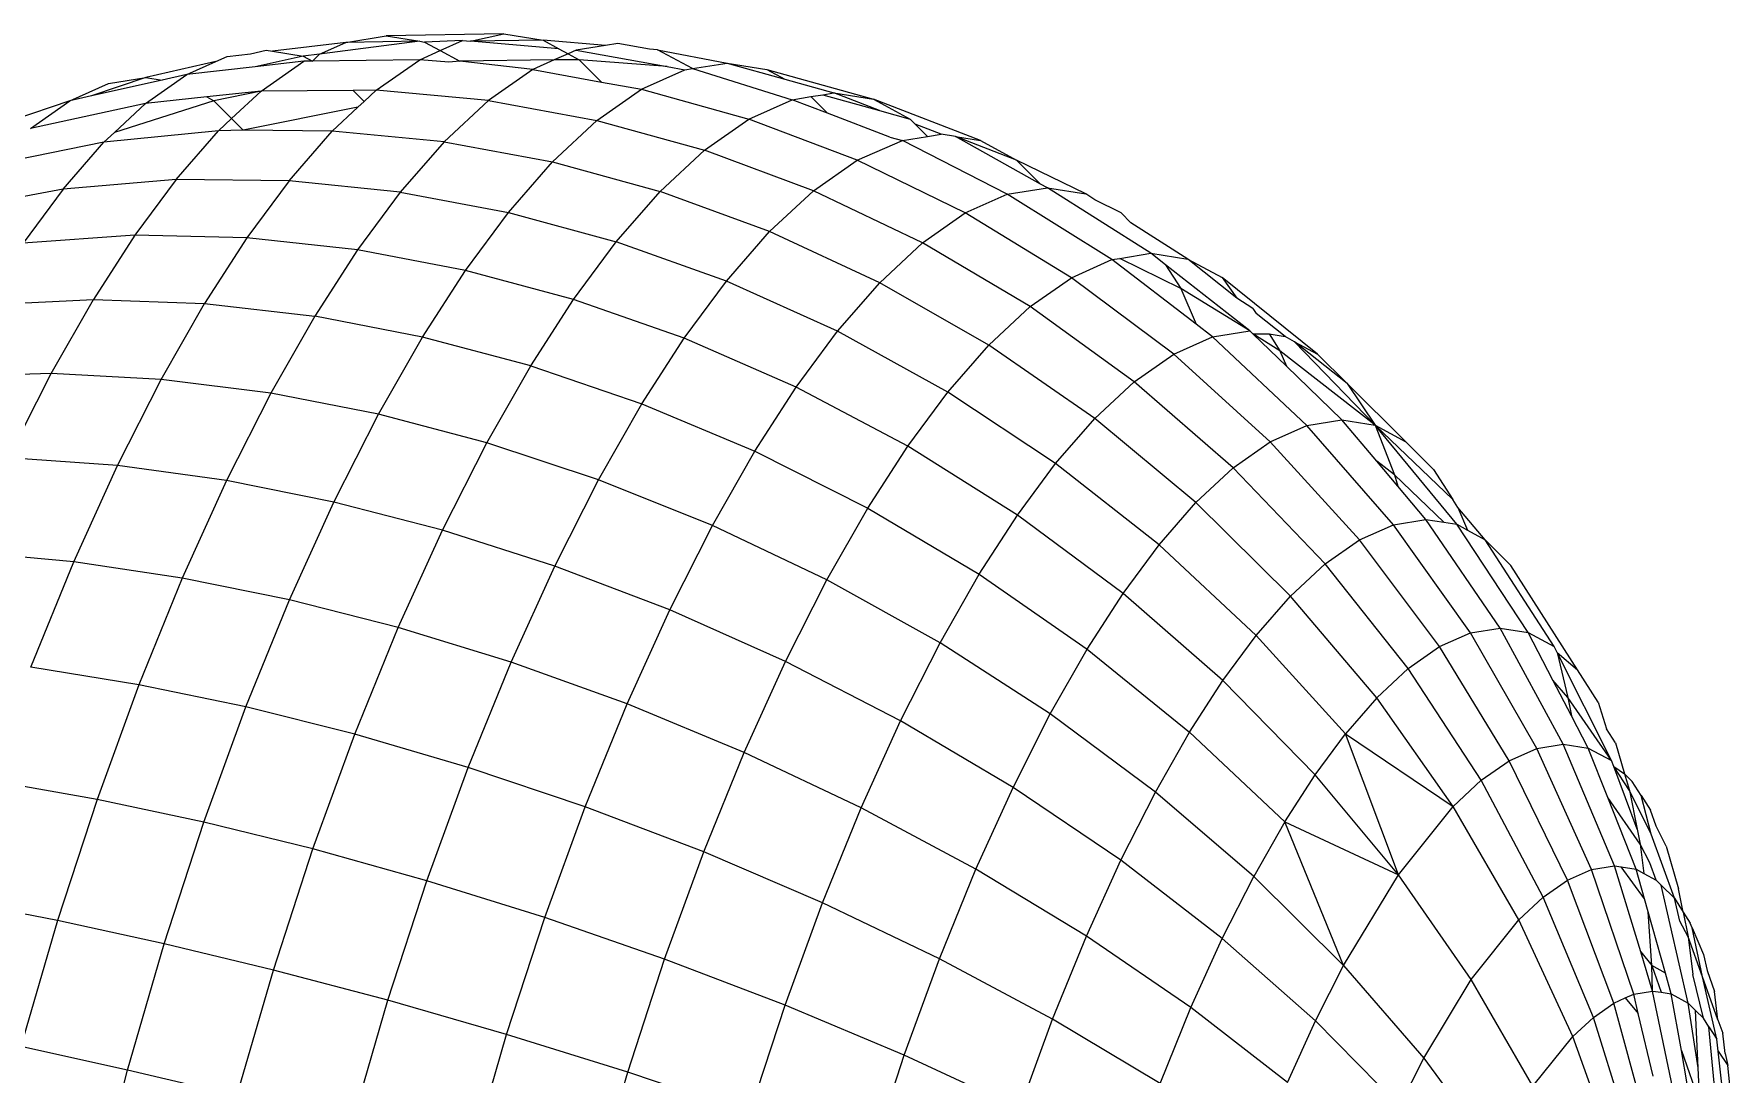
# Model space of a CAD drawing. Header units: millimetres. Extents: x 153 to 4750, y 92 to 3343.
# Drawn here: x 3084.83 to 3094.66, y 2359.43 to 2365.46 of the extents above; entities that cross this region are included whole.
import ezdxf

# ---------------------------------------------------------------- set-up
doc = ezdxf.new("R2010")
doc.units = ezdxf.units.MM

msp = doc.modelspace()

# ---------------------------------------------------------------- linework, layer by layer
for p, q in [((3087.5541, 2365.4605), (3086.8714, 2365.4492)), ((3087.3604, 2365.4177), (3087.5541, 2365.4605)), ((3087.5541, 2365.4605), (3087.7806, 2365.4241)), ((3086.0832, 2365.3453), (3086.1758, 2365.3662)), ((3086.1758, 2365.3662), (3086.2115, 2365.3605)), ((3086.6372, 2365.4111), (3086.2115, 2365.3605)), ((3086.2115, 2365.3605), (3086.3899, 2365.3318)), ((3087.0671, 2365.4177), (3086.4841, 2365.3428)), ((3086.4841, 2365.3428), (3086.6372, 2365.4111)), ((3086.6372, 2365.4111), (3086.8714, 2365.4492)), ((3087.0671, 2365.4177), (3086.6372, 2365.4111)), ((3086.8714, 2365.4492), (3087.0671, 2365.4177)), ((3087.0659, 2365.3106), (3087.185, 2365.3637)), ((3087.0671, 2365.4177), (3087.0928, 2365.4136)), ((3087.3145, 2365.4215), (3087.0928, 2365.4136)), ((3087.0928, 2365.4136), (3087.185, 2365.3637)), ((3087.185, 2365.3637), (3087.3145, 2365.4215)), ((3087.185, 2365.3637), (3087.2975, 2365.303)), ((3087.3145, 2365.4215), (3087.3604, 2365.4177)), ((3087.7806, 2365.4241), (3087.3604, 2365.4177)), ((3087.8719, 2365.3748), (3087.3604, 2365.4177)), ((3088.1427, 2365.394), (3087.7806, 2365.4241)), ((3087.7806, 2365.4241), (3087.8719, 2365.3748)), ((3087.8719, 2365.3748), (3087.926, 2365.3456)), ((3087.9725, 2365.3663), (3087.926, 2365.3456)), ((3088.1427, 2365.394), (3087.9725, 2365.3663)), ((3087.9725, 2365.3663), (3088.5001, 2365.2708)), ((3088.2152, 2365.4058), (3088.1427, 2365.394)), ((3088.3982, 2365.3728), (3088.2152, 2365.4058)), ((3088.4446, 2365.3689), (3088.3982, 2365.3728)), ((3088.6478, 2365.2592), (3088.4446, 2365.3689)), ((3088.4446, 2365.3689), (3088.8475, 2365.2917)), ((3085.8836, 2365.3001), (3085.4773, 2365.2081)), ((3085.7142, 2365.2245), (3085.8836, 2365.3001)), ((3086.1107, 2365.27), (3085.7142, 2365.2245)), ((3085.8836, 2365.3001), (3085.9492, 2365.3294)), ((3085.9492, 2365.3294), (3086.0832, 2365.3453)), ((3086.3899, 2365.3318), (3086.1107, 2365.27)), ((3086.3941, 2365.3026), (3086.1107, 2365.27)), ((3086.1465, 2365.1292), (3086.3941, 2365.3026)), ((3086.4841, 2365.3428), (3086.3899, 2365.3318)), ((3086.3899, 2365.3318), (3086.4429, 2365.3032)), ((3086.4429, 2365.3032), (3086.3941, 2365.3026)), ((3086.4429, 2365.3032), (3086.4841, 2365.3428)), ((3087.0659, 2365.3106), (3086.4429, 2365.3032)), ((3086.8127, 2365.1333), (3087.0659, 2365.3106)), ((3087.2345, 2365.296), (3087.0659, 2365.3106)), ((3087.2975, 2365.303), (3087.2345, 2365.296)), ((3087.8448, 2365.3093), (3087.2975, 2365.303)), ((3087.7208, 2365.254), (3087.2975, 2365.303)), ((3087.8448, 2365.3093), (3087.7208, 2365.254)), ((3087.926, 2365.3456), (3087.8448, 2365.3093)), ((3087.9899, 2365.311), (3087.8448, 2365.3093)), ((3087.926, 2365.3456), (3087.9899, 2365.311)), ((3087.9899, 2365.311), (3088.1197, 2365.1814)), ((3088.5001, 2365.2708), (3087.9899, 2365.311)), ((3088.5001, 2365.2708), (3088.6039, 2365.252)), ((3088.6039, 2365.252), (3088.6478, 2365.2592)), ((3088.6478, 2365.2592), (3088.8475, 2365.2917)), ((3088.6478, 2365.2592), (3089.2249, 2365.0788)), ((3088.8475, 2365.2917), (3089.0778, 2365.2546)), ((3088.8475, 2365.2917), (3089.1829, 2365.1979)), ((3085.0363, 2365.0727), (3085.2608, 2365.1729)), ((3085.4773, 2365.2081), (3085.1629, 2365.101)), ((3085.5725, 2365.1928), (3085.1629, 2365.101)), ((3085.2608, 2365.1729), (3085.4773, 2365.2081)), ((3085.4747, 2365.0568), (3085.7142, 2365.2245)), ((3085.4773, 2365.2081), (3085.5725, 2365.1928)), ((3085.7142, 2365.2245), (3085.5725, 2365.1928)), ((3087.7208, 2365.254), (3087.4642, 2365.0744)), ((3087.7208, 2365.254), (3088.1197, 2365.1814)), ((3088.1197, 2365.1814), (3088.3511, 2365.1392)), ((3088.3511, 2365.1392), (3088.6039, 2365.252)), ((3089.0778, 2365.2546), (3089.1829, 2365.1979)), ((3089.0778, 2365.2546), (3089.697, 2365.0814)), ((3089.1829, 2365.1979), (3089.4676, 2365.1183)), ((3085.0363, 2365.0727), (3084.7062, 2364.9598)), ((3084.8075, 2364.9125), (3085.0363, 2365.0727)), ((3085.1629, 2365.101), (3085.0363, 2365.0727)), ((3085.8709, 2365.073), (3085.2953, 2364.8895)), ((3085.83, 2365.0951), (3085.4747, 2365.0568)), ((3086.1465, 2365.1292), (3085.83, 2365.0951)), ((3085.83, 2365.0951), (3085.8709, 2365.073)), ((3086.1465, 2365.1292), (3085.8709, 2365.073)), ((3085.8709, 2365.073), (3085.9749, 2364.9692)), ((3085.9749, 2364.9692), (3086.1465, 2365.1292)), ((3086.6804, 2365.1325), (3086.1465, 2365.1292)), ((3086.8127, 2365.1333), (3086.6804, 2365.1325)), ((3086.6804, 2365.1325), (3086.7438, 2365.0691)), ((3086.7071, 2365.0349), (3086.7438, 2365.0691)), ((3086.7438, 2365.0691), (3086.8127, 2365.1333)), ((3087.4642, 2365.0744), (3086.8127, 2365.1333)), ((3087.4642, 2365.0744), (3087.207, 2364.8345)), ((3087.4642, 2365.0744), (3088.0935, 2364.9589)), ((3088.0935, 2364.9589), (3088.3511, 2365.1392)), ((3088.3511, 2365.1392), (3088.9732, 2364.9664)), ((3088.9732, 2364.9664), (3089.2249, 2365.0788)), ((3089.2249, 2365.0788), (3089.3339, 2365.0965)), ((3089.4304, 2365.0001), (3089.2249, 2365.0788)), ((3089.3339, 2365.0965), (3089.4042, 2365.1079)), ((3089.3339, 2365.0965), (3089.4304, 2365.0001)), ((3089.4042, 2365.1079), (3089.4676, 2365.1183)), ((3089.4042, 2365.1079), (3089.7321, 2365.0163)), ((3089.4676, 2365.1183), (3089.697, 2365.0814)), ((3089.7321, 2365.0163), (3089.4676, 2365.1183)), ((3089.697, 2365.0814), (3089.909, 2364.9668)), ((3090.3168, 2364.8417), (3089.697, 2365.0814)), ((3085.4747, 2365.0568), (3084.8075, 2364.9125)), ((3085.2953, 2364.8895), (3085.4747, 2365.0568)), ((3085.8982, 2364.8977), (3085.9749, 2364.9692)), ((3085.9749, 2364.9692), (3086.0414, 2364.9027)), ((3086.7071, 2365.0349), (3086.0414, 2364.9027)), ((3086.5587, 2364.8965), (3086.7071, 2365.0349)), ((3088.7166, 2364.7868), (3088.9732, 2364.9664)), ((3089.6022, 2364.7283), (3088.9732, 2364.9664)), ((3089.7915, 2364.8619), (3089.4304, 2365.0001)), ((3089.7321, 2365.0163), (3089.909, 2364.9668)), ((3089.909, 2364.9668), (3089.9396, 2364.9363)), ((3085.8982, 2364.8977), (3085.2345, 2364.8329)), ((3085.2345, 2364.8329), (3085.2953, 2364.8895)), ((3085.6527, 2364.6158), (3085.8982, 2364.8977)), ((3086.0414, 2364.9027), (3085.8982, 2364.8977)), ((3086.5587, 2364.8965), (3086.0414, 2364.9027)), ((3086.3077, 2364.6082), (3086.5587, 2364.8965)), ((3087.207, 2364.8345), (3086.5587, 2364.8965)), ((3087.8352, 2364.718), (3088.0935, 2364.9589)), ((3088.0935, 2364.9589), (3088.7166, 2364.7868)), ((3089.8647, 2364.8415), (3090.0107, 2364.8652)), ((3089.9396, 2364.9363), (3090.0107, 2364.8652)), ((3090.0903, 2364.8782), (3089.9396, 2364.9363)), ((3090.0107, 2364.8652), (3090.0903, 2364.8782)), ((3090.1734, 2364.8648), (3090.0903, 2364.8782)), ((3090.1734, 2364.8648), (3090.3168, 2364.8417)), ((3090.666, 2364.5889), (3090.1734, 2364.8648)), ((3090.5261, 2364.7287), (3090.1734, 2364.8648)), ((3085.2345, 2364.8329), (3084.578, 2364.6985)), ((3084.9971, 2364.5603), (3085.2345, 2364.8329)), ((3087.207, 2364.8345), (3086.9527, 2364.5425)), ((3087.207, 2364.8345), (3087.8352, 2364.718)), ((3088.4594, 2364.5469), (3088.7166, 2364.7868)), ((3089.3489, 2364.5509), (3088.7166, 2364.7868)), ((3089.6022, 2364.7283), (3089.8647, 2364.8415)), ((3089.7915, 2364.8619), (3089.8647, 2364.8415)), ((3090.4723, 2364.5304), (3089.8647, 2364.8415)), ((3090.3168, 2364.8417), (3090.5261, 2364.7287)), ((3087.5799, 2364.4249), (3087.8352, 2364.718)), ((3087.8352, 2364.718), (3088.4594, 2364.5469)), ((3089.3489, 2364.5509), (3089.6022, 2364.7283)), ((3090.2293, 2364.422), (3089.6022, 2364.7283)), ((3090.928, 2364.5329), (3090.5261, 2364.7287)), ((3090.5261, 2364.7287), (3090.666, 2364.5889)), ((3085.6527, 2364.6158), (3084.9971, 2364.5603)), ((3085.6527, 2364.6158), (3085.4133, 2364.2921)), ((3086.3077, 2364.6082), (3085.6527, 2364.6158)), ((3086.3077, 2364.6082), (3086.0628, 2364.2771)), ((3086.9527, 2364.5425), (3086.3077, 2364.6082)), ((3090.4723, 2364.5304), (3090.7066, 2364.5685)), ((3090.7066, 2364.5685), (3090.666, 2364.5889)), ((3091.3063, 2364.1882), (3090.7066, 2364.5685)), ((3090.7066, 2364.5685), (3090.928, 2364.5329)), ((3084.9971, 2364.5603), (3084.3513, 2364.4381)), ((3084.9971, 2364.5603), (3084.7656, 2364.2472)), ((3086.9527, 2364.5425), (3086.7047, 2364.2071)), ((3086.9527, 2364.5425), (3087.5799, 2364.4249)), ((3088.2051, 2364.255), (3088.4594, 2364.5469)), ((3089.0949, 2364.3141), (3088.4594, 2364.5469)), ((3089.0949, 2364.3141), (3089.3489, 2364.5509)), ((3089.9817, 2364.2486), (3089.3489, 2364.5509)), ((3090.2293, 2364.422), (3090.4723, 2364.5304)), ((3091.0798, 2364.1513), (3090.4723, 2364.5304)), ((3090.9812, 2364.4989), (3090.928, 2364.5329)), ((3091.1327, 2364.4224), (3090.9812, 2364.4989)), ((3087.3309, 2364.0881), (3087.5799, 2364.4249)), ((3087.5799, 2364.4249), (3088.2051, 2364.255)), ((3089.9817, 2364.2486), (3090.2293, 2364.422)), ((3090.8447, 2364.0464), (3090.2293, 2364.422)), ((3091.1327, 2364.4224), (3091.1896, 2364.3655)), ((3085.4133, 2364.2921), (3084.7656, 2364.2472)), ((3085.4133, 2364.2921), (3085.1739, 2363.9207)), ((3086.0628, 2364.2771), (3085.4133, 2364.2921)), ((3086.0628, 2364.2771), (3085.8179, 2363.8972)), ((3086.7047, 2364.2071), (3086.0628, 2364.2771)), ((3088.8439, 2364.0259), (3089.0949, 2364.3141)), ((3089.7333, 2364.017), (3089.0949, 2364.3141)), ((3091.5205, 2364.1537), (3091.1896, 2364.3655)), ((3086.7047, 2364.2071), (3086.4566, 2363.8224)), ((3087.3309, 2364.0881), (3086.7047, 2364.2071)), ((3087.9571, 2363.9196), (3088.2051, 2364.255)), ((3088.8439, 2364.0259), (3088.2051, 2364.255)), ((3089.7333, 2364.017), (3089.9817, 2364.2486)), ((3090.6052, 2363.8787), (3089.9817, 2364.2486)), ((3091.1248, 2364.1586), (3091.3063, 2364.1882)), ((3091.3063, 2364.1882), (3091.5205, 2364.1537)), ((3091.3911, 2364.1215), (3091.3063, 2364.1882)), ((3087.0818, 2363.7018), (3087.3309, 2364.0881)), ((3087.9571, 2363.9196), (3087.3309, 2364.0881)), ((3090.8447, 2364.0464), (3091.0798, 2364.1513)), ((3091.0798, 2364.1513), (3091.1248, 2364.1586)), ((3091.5676, 2363.7759), (3091.0798, 2364.1513)), ((3091.4788, 2363.9834), (3091.1248, 2364.1586)), ((3091.3911, 2364.1215), (3091.4788, 2363.9834)), ((3091.879, 2363.7381), (3091.3911, 2364.1215)), ((3091.5205, 2364.1537), (3091.7184, 2364.0468)), ((3091.805, 2363.9271), (3091.5205, 2364.1537)), ((3088.599, 2363.6947), (3088.8439, 2364.0259)), ((3089.4879, 2363.7352), (3088.8439, 2364.0259)), ((3089.4879, 2363.7352), (3089.7333, 2364.017)), ((3090.3651, 2363.6548), (3089.7333, 2364.017)), ((3090.6052, 2363.8787), (3090.8447, 2364.0464)), ((3091.438, 2363.6027), (3090.8447, 2364.0464)), ((3091.879, 2363.7381), (3091.4788, 2363.9834)), ((3091.4788, 2363.9834), (3091.5676, 2363.7759)), ((3092.2726, 2363.6031), (3091.7184, 2364.0468)), ((3091.7184, 2364.0468), (3091.805, 2363.9271)), ((3084.5341, 2363.888), (3085.1739, 2363.9207)), ((3084.9284, 2363.4899), (3085.1739, 2363.9207)), ((3085.1739, 2363.9207), (3085.8179, 2363.8972)), ((3085.5668, 2363.4566), (3085.8179, 2363.8972)), ((3085.8179, 2363.8972), (3086.4566, 2363.8224)), ((3087.709, 2363.5348), (3087.9571, 2363.9196)), ((3088.599, 2363.6947), (3087.9571, 2363.9196)), ((3091.8969, 2363.8685), (3091.805, 2363.9271)), ((3086.4566, 2363.8224), (3086.2023, 2363.3761)), ((3087.0818, 2363.7018), (3086.4566, 2363.8224)), ((3090.3651, 2363.6548), (3090.6052, 2363.8787)), ((3091.2092, 2363.4425), (3090.6052, 2363.8787)), ((3091.8969, 2363.8685), (3091.9156, 2363.839)), ((3092.0835, 2363.7052), (3091.9156, 2363.839)), ((3086.8265, 2363.2537), (3087.0818, 2363.7018)), ((3087.709, 2363.5348), (3087.0818, 2363.7018)), ((3088.3541, 2363.3149), (3088.599, 2363.6947)), ((3089.2485, 2363.4114), (3088.599, 2363.6947)), ((3089.2485, 2363.4114), (3089.4879, 2363.7352)), ((3090.1277, 2363.3823), (3089.4879, 2363.7352)), ((3091.438, 2363.6027), (3091.6625, 2363.7029)), ((3091.6625, 2363.7029), (3091.5676, 2363.7759)), ((3091.6625, 2363.7029), (3091.879, 2363.7381)), ((3092.2099, 2363.1884), (3091.6625, 2363.7029)), ((3091.8977, 2363.72), (3091.879, 2363.7381)), ((3091.8977, 2363.72), (3091.9911, 2363.7201)), ((3092.0531, 2363.6223), (3091.8977, 2363.72)), ((3092.0914, 2363.533), (3091.8977, 2363.72)), ((3091.9911, 2363.7201), (3092.0531, 2363.6223)), ((3091.9911, 2363.7201), (3092.0835, 2363.7052)), ((3092.1395, 2363.675), (3092.0835, 2363.7052)), ((3090.1277, 2363.3823), (3090.3651, 2363.6548)), ((3090.9797, 2363.2286), (3090.3651, 2363.6548)), ((3091.2092, 2363.4425), (3091.438, 2363.6027)), ((3091.9983, 2363.0941), (3091.438, 2363.6027)), ((3092.0531, 2363.6223), (3092.0914, 2363.533)), ((3092.6066, 2363.1907), (3092.0531, 2363.6223)), ((3092.6066, 2363.1907), (3092.1395, 2363.675)), ((3092.1395, 2363.675), (3092.2726, 2363.6031)), ((3092.4432, 2363.4328), (3092.1395, 2363.675)), ((3092.2726, 2363.6031), (3092.4432, 2363.4328)), ((3084.9284, 2363.4899), (3084.2967, 2363.4714)), ((3084.68, 2363.0004), (3084.9284, 2363.4899)), ((3085.5668, 2363.4566), (3084.9284, 2363.4899)), ((3087.4547, 2363.0886), (3087.709, 2363.5348)), ((3087.709, 2363.5348), (3088.3541, 2363.3149)), ((3092.4139, 2363.2216), (3092.0914, 2363.533)), ((3085.3128, 2362.956), (3085.5668, 2363.4566)), ((3086.2023, 2363.3761), (3085.5668, 2363.4566)), ((3089.009, 2363.04), (3089.2485, 2363.4114)), ((3089.8962, 2363.0691), (3089.2485, 2363.4114)), ((3090.9797, 2363.2286), (3091.2092, 2363.4425)), ((3091.7827, 2362.9431), (3091.2092, 2363.4425)), ((3092.4432, 2363.4328), (3092.6066, 2363.1907)), ((3092.7848, 2363.0944), (3092.4432, 2363.4328)), ((3086.2023, 2363.3761), (3085.9451, 2362.8691)), ((3086.8265, 2363.2537), (3086.2023, 2363.3761)), ((3088.103, 2362.8743), (3088.3541, 2363.3149)), ((3088.3541, 2363.3149), (3089.009, 2363.04)), ((3089.8962, 2363.0691), (3090.1277, 2363.3823)), ((3090.7529, 2362.9682), (3090.1277, 2363.3823)), ((3086.5682, 2362.7446), (3086.8265, 2363.2537)), ((3087.4547, 2363.0886), (3086.8265, 2363.2537)), ((3090.7529, 2362.9682), (3090.9797, 2363.2286)), ((3091.5665, 2362.7415), (3090.9797, 2363.2286)), ((3092.2099, 2363.1884), (3092.4139, 2363.2216)), ((3092.4139, 2363.2216), (3092.6066, 2363.1907)), ((3092.6167, 2362.9812), (3092.4139, 2363.2216)), ((3091.7827, 2362.9431), (3091.9983, 2363.0941)), ((3091.9983, 2363.0941), (3092.2099, 2363.1884)), ((3092.5155, 2362.526), (3091.9983, 2363.0941)), ((3092.7118, 2362.6136), (3092.2099, 2363.1884)), ((3092.6066, 2363.1907), (3092.7848, 2363.0944)), ((3093.0797, 2362.6156), (3092.6066, 2363.1907)), ((3092.6066, 2363.1907), (3092.7187, 2362.9026)), ((3093.0561, 2362.7595), (3092.6066, 2363.1907)), ((3092.7848, 2363.0944), (3092.9454, 2362.9339)), ((3085.3128, 2362.956), (3084.68, 2363.0004)), ((3087.1975, 2362.5815), (3087.4547, 2363.0886)), ((3088.103, 2362.8743), (3087.4547, 2363.0886)), ((3088.7636, 2362.6093), (3089.009, 2363.04)), ((3089.009, 2363.04), (3089.6646, 2362.7099)), ((3089.6646, 2362.7099), (3089.8962, 2363.0691)), ((3090.5317, 2362.669), (3089.8962, 2363.0691)), ((3085.0596, 2362.398), (3085.3128, 2362.956)), ((3085.9451, 2362.8691), (3085.3128, 2362.956)), ((3090.5317, 2362.669), (3090.7529, 2362.9682)), ((3091.3529, 2362.4961), (3090.7529, 2362.9682)), ((3091.5665, 2362.7415), (3091.7827, 2362.9431)), ((3092.3155, 2362.386), (3091.7827, 2362.9431)), ((3092.7187, 2362.9026), (3092.6167, 2362.9812)), ((3092.7378, 2362.8377), (3092.6167, 2362.9812)), ((3093.0043, 2362.6277), (3092.7187, 2362.9026)), ((3092.7187, 2362.9026), (3092.7378, 2362.8377)), ((3092.9454, 2362.9339), (3093.0561, 2362.7595)), ((3085.9451, 2362.8691), (3085.6885, 2362.3038)), ((3086.5682, 2362.7446), (3085.9451, 2362.8691)), ((3087.849, 2362.3736), (3088.103, 2362.8743)), ((3088.7636, 2362.6093), (3088.103, 2362.8743)), ((3092.901, 2362.6444), (3092.7378, 2362.8377)), ((3086.3107, 2362.1771), (3086.5682, 2362.7446)), ((3087.1975, 2362.5815), (3086.5682, 2362.7446)), ((3089.4272, 2362.2933), (3089.6646, 2362.7099)), ((3089.6646, 2362.7099), (3090.3105, 2362.3259)), ((3091.3529, 2362.4961), (3091.5665, 2362.7415)), ((3092.115, 2362.199), (3091.5665, 2362.7415)), ((3093.0861, 2362.7123), (3093.0561, 2362.7595)), ((3093.245, 2362.5263), (3093.0861, 2362.7123)), ((3093.0861, 2362.7123), (3093.1419, 2362.582)), ((3088.5153, 2362.1198), (3088.7636, 2362.6093)), ((3089.4272, 2362.2933), (3088.7636, 2362.6093)), ((3090.3105, 2362.3259), (3090.5317, 2362.669)), ((3091.1444, 2362.2143), (3090.5317, 2362.669)), ((3092.5155, 2362.526), (3092.7118, 2362.6136)), ((3092.7118, 2362.6136), (3092.901, 2362.6444)), ((3093.1589, 2361.986), (3092.7118, 2362.6136)), ((3093.3312, 2362.014), (3092.901, 2362.6444)), ((3092.901, 2362.6444), (3093.0043, 2362.6277)), ((3093.0043, 2362.6277), (3093.0797, 2362.6156)), ((3093.494, 2361.9879), (3093.0797, 2362.6156)), ((3093.0797, 2362.6156), (3093.1419, 2362.582)), ((3086.941, 2362.0163), (3087.1975, 2362.5815)), ((3087.849, 2362.3736), (3087.1975, 2362.5815)), ((3092.3155, 2362.386), (3092.5155, 2362.526)), ((3092.9802, 2361.9062), (3092.5155, 2362.526)), ((3093.1419, 2362.582), (3093.245, 2362.5263)), ((3093.6446, 2361.9065), (3093.245, 2362.5263)), ((3093.245, 2362.5263), (3093.394, 2362.3774)), ((3085.0596, 2362.398), (3084.4324, 2362.4548)), ((3091.1444, 2362.2143), (3091.3529, 2362.4961)), ((3091.9168, 2361.9714), (3091.3529, 2362.4961)), ((3084.811, 2361.7872), (3085.0596, 2362.398)), ((3085.6885, 2362.3038), (3085.0596, 2362.398)), ((3087.5958, 2361.8156), (3087.849, 2362.3736)), ((3088.5153, 2362.1198), (3087.849, 2362.3736)), ((3090.0837, 2361.9279), (3090.3105, 2362.3259)), ((3090.3105, 2362.3259), (3090.936, 2361.8909)), ((3092.115, 2362.199), (3092.3155, 2362.386)), ((3092.798, 2361.7787), (3092.3155, 2362.386)), ((3093.7803, 2361.771), (3093.394, 2362.3774)), ((3085.6885, 2362.3038), (3085.4368, 2361.6852)), ((3086.3107, 2362.1771), (3085.6885, 2362.3038)), ((3089.1871, 2361.82), (3089.4272, 2362.2933)), ((3090.0837, 2361.9279), (3089.4272, 2362.2933)), ((3090.936, 2361.8909), (3091.1444, 2362.2143)), ((3091.7235, 2361.71), (3091.1444, 2362.2143)), ((3086.0578, 2361.556), (3086.3107, 2362.1771)), ((3086.941, 2362.0163), (3086.3107, 2362.1771)), ((3088.2676, 2361.5742), (3088.5153, 2362.1198)), ((3089.1871, 2361.82), (3088.5153, 2362.1198)), ((3091.9168, 2361.9714), (3092.115, 2362.199)), ((3092.6154, 2361.6084), (3092.115, 2362.199)), ((3086.6892, 2361.3977), (3086.941, 2362.0163)), ((3087.5958, 2361.8156), (3086.941, 2362.0163)), ((3093.1589, 2361.986), (3093.3312, 2362.014)), ((3093.3312, 2362.014), (3093.494, 2361.9879)), ((3093.6973, 2361.3404), (3093.3312, 2362.014)), ((3089.8543, 2361.4756), (3090.0837, 2361.9279)), ((3090.7223, 2361.5159), (3090.0837, 2361.9279)), ((3091.7235, 2361.71), (3091.9168, 2361.9714)), ((3092.4348, 2361.4011), (3091.9168, 2361.9714)), ((3092.9802, 2361.9062), (3093.1589, 2361.986)), ((3093.5437, 2361.3154), (3093.1589, 2361.986)), ((3093.494, 2361.9879), (3093.6446, 2361.9065)), ((3093.6371, 2361.7125), (3093.494, 2361.9879)), ((3087.3472, 2361.2048), (3087.5958, 2361.8156)), ((3088.2676, 2361.5742), (3087.5958, 2361.8156)), ((3088.9476, 2361.2923), (3089.1871, 2361.82)), ((3089.8543, 2361.4756), (3089.1871, 2361.82)), ((3090.7223, 2361.5159), (3090.936, 2361.8909)), ((3090.936, 2361.8909), (3091.5301, 2361.41)), ((3092.798, 2361.7787), (3092.9802, 2361.9062)), ((3093.3844, 2361.2443), (3092.9802, 2361.9062)), ((3093.6614, 2361.873), (3093.6446, 2361.9065)), ((3093.6614, 2361.873), (3093.7803, 2361.771)), ((3093.6614, 2361.873), (3093.7242, 2361.6102)), ((3093.9766, 2361.2446), (3093.6614, 2361.873)), ((3085.4368, 2361.6852), (3084.811, 2361.7872)), ((3092.6154, 2361.6084), (3092.798, 2361.7787)), ((3093.222, 2361.1307), (3092.798, 2361.7787)), ((3093.8992, 2361.5837), (3093.7803, 2361.771)), ((3085.4368, 2361.6852), (3085.1941, 2361.0202)), ((3086.0578, 2361.556), (3085.4368, 2361.6852)), ((3091.5301, 2361.41), (3091.7235, 2361.71)), ((3092.2588, 2361.163), (3091.7235, 2361.71)), ((3093.7242, 2361.6102), (3093.6371, 2361.7125)), ((3093.7452, 2361.5044), (3093.6371, 2361.7125)), ((3085.8142, 2360.8882), (3086.0578, 2361.556)), ((3086.6892, 2361.3977), (3086.0578, 2361.556)), ((3088.0246, 2360.977), (3088.2676, 2361.5742)), ((3088.9476, 2361.2923), (3088.2676, 2361.5742)), ((3092.6154, 2361.6084), (3092.4348, 2361.4011)), ((3093.0592, 2360.9789), (3092.6154, 2361.6084)), ((3093.7242, 2361.6102), (3093.7452, 2361.5044)), ((3093.9766, 2361.2446), (3093.7242, 2361.6102)), ((3093.8992, 2361.5837), (3093.9478, 2361.4293)), ((3089.6255, 2360.9715), (3089.8543, 2361.4756)), ((3090.5061, 2361.0898), (3089.8543, 2361.4756)), ((3090.5061, 2361.0898), (3090.7223, 2361.5159)), ((3091.3319, 2361.0622), (3090.7223, 2361.5159)), ((3093.8424, 2361.3171), (3093.7452, 2361.5044)), ((3093.9997, 2361.3489), (3093.9478, 2361.4293)), ((3086.4465, 2360.7326), (3086.6892, 2361.3977)), ((3087.3472, 2361.2048), (3086.6892, 2361.3977)), ((3091.3319, 2361.0622), (3091.5301, 2361.41)), ((3091.5301, 2361.41), (3092.0826, 2360.8898)), ((3092.2588, 2361.163), (3092.4348, 2361.4011)), ((3092.7413, 2360.5819), (3092.4348, 2361.4011)), ((3092.4348, 2361.4011), (3093.0592, 2360.9789)), ((3093.5437, 2361.3154), (3093.6973, 2361.3404)), ((3093.9939, 2360.6346), (3093.6973, 2361.3404)), ((3093.6973, 2361.3404), (3093.8424, 2361.3171)), ((3093.9997, 2361.3489), (3094.0527, 2361.1686)), ((3088.7125, 2360.7148), (3088.9476, 2361.2923)), ((3089.6255, 2360.9715), (3088.9476, 2361.2923)), ((3093.222, 2361.1307), (3093.3844, 2361.2443)), ((3093.3844, 2361.2443), (3093.5437, 2361.3154)), ((3093.7222, 2360.5511), (3093.3844, 2361.2443)), ((3093.8606, 2360.6129), (3093.5437, 2361.3154)), ((3093.8424, 2361.3171), (3093.9766, 2361.2446)), ((3093.9553, 2361.0311), (3093.8424, 2361.3171)), ((3093.9896, 2361.21), (3093.9766, 2361.2446)), ((3085.1941, 2361.0202), (3084.5714, 2361.1306)), ((3087.1076, 2360.5482), (3087.3472, 2361.2048)), ((3088.0246, 2360.977), (3087.3472, 2361.2048)), ((3092.0826, 2360.8898), (3092.2588, 2361.163)), ((3092.7413, 2360.5819), (3092.2588, 2361.163)), ((3093.0592, 2360.9789), (3093.222, 2361.1307)), ((3093.5813, 2360.4525), (3093.222, 2361.1307)), ((3094.081, 2361.0721), (3093.9896, 2361.21)), ((3094.1257, 2360.8468), (3093.9896, 2361.21)), ((3093.9896, 2361.21), (3094.0527, 2361.1686)), ((3094.0527, 2361.1686), (3094.081, 2361.0721)), ((3094.0527, 2361.1686), (3094.0976, 2361.1237)), ((3090.2905, 2360.6148), (3090.5061, 2361.0898)), ((3091.1314, 2360.6669), (3090.5061, 2361.0898)), ((3091.1314, 2360.6669), (3091.3319, 2361.0622)), ((3091.9021, 2360.573), (3091.3319, 2361.0622)), ((3094.143, 2360.7597), (3093.9553, 2361.0311)), ((3094.1199, 2360.6143), (3093.9553, 2361.0311)), ((3094.2077, 2360.8178), (3094.081, 2361.0721)), ((3094.081, 2361.0721), (3094.1257, 2360.8468)), ((3094.1493, 2361.0423), (3094.0976, 2361.1237)), ((3094.1493, 2361.0423), (3094.2036, 2360.9568)), ((3094.2077, 2360.8178), (3094.1493, 2361.0423)), ((3085.1941, 2361.0202), (3084.9648, 2360.3173)), ((3085.8142, 2360.8882), (3085.1941, 2361.0202)), ((3087.7903, 2360.335), (3088.0246, 2360.977)), ((3088.7125, 2360.7148), (3088.0246, 2360.977)), ((3089.4009, 2360.4198), (3089.6255, 2360.9715)), ((3090.2905, 2360.6148), (3089.6255, 2360.9715)), ((3092.7413, 2360.5819), (3093.0592, 2360.9789)), ((3093.4399, 2360.3207), (3093.0592, 2360.9789)), ((3094.2357, 2360.8653), (3094.2036, 2360.9568)), ((3085.5839, 2360.1825), (3085.8142, 2360.8882)), ((3086.4465, 2360.7326), (3085.8142, 2360.8882)), ((3092.0826, 2360.8898), (3091.9021, 2360.573)), ((3092.4235, 2360.056), (3092.0826, 2360.8898)), ((3092.0826, 2360.8898), (3092.7413, 2360.5819)), ((3094.1257, 2360.8468), (3094.143, 2360.7597)), ((3094.2931, 2360.7476), (3094.2357, 2360.8653)), ((3086.2172, 2360.0298), (3086.4465, 2360.7326)), ((3087.1076, 2360.5482), (3086.4465, 2360.7326)), ((3094.143, 2360.7597), (3094.1643, 2360.5903)), ((3094.1989, 2360.6516), (3094.143, 2360.7597)), ((3094.3414, 2360.4465), (3094.2077, 2360.8178)), ((3094.2931, 2360.7476), (3094.3656, 2360.5008)), ((3088.486, 2360.0939), (3088.7125, 2360.7148)), ((3089.4009, 2360.4198), (3088.7125, 2360.7148)), ((3090.9314, 2360.2263), (3091.1314, 2360.6669)), ((3091.7195, 2360.213), (3091.1314, 2360.6669)), ((3093.8606, 2360.6129), (3093.9939, 2360.6346)), ((3093.9939, 2360.6346), (3094.0324, 2360.6284)), ((3094.1479, 2360.1355), (3093.9939, 2360.6346)), ((3094.2364, 2360.5514), (3094.1989, 2360.6516)), ((3086.8812, 2359.8543), (3087.1076, 2360.5482)), ((3087.7903, 2360.335), (3087.1076, 2360.5482)), ((3090.0789, 2360.0949), (3090.2905, 2360.6148)), ((3090.9314, 2360.2263), (3090.2905, 2360.6148)), ((3091.7195, 2360.213), (3091.9021, 2360.573)), ((3091.9021, 2360.573), (3092.4235, 2360.056)), ((3092.4235, 2360.056), (3092.7413, 2360.5819)), ((3093.1639, 2359.976), (3092.7413, 2360.5819)), ((3093.5813, 2360.4525), (3093.7222, 2360.5511)), ((3093.7222, 2360.5511), (3093.8606, 2360.6129)), ((3093.99, 2359.8383), (3093.7222, 2360.5511)), ((3094.1061, 2359.8901), (3093.8606, 2360.6129)), ((3094.1684, 2360.4424), (3094.0324, 2360.6284)), ((3094.0324, 2360.6284), (3094.1199, 2360.6143)), ((3094.1684, 2360.4424), (3094.1199, 2360.6143)), ((3094.1199, 2360.6143), (3094.1643, 2360.5903)), ((3094.1643, 2360.5903), (3094.2364, 2360.5514)), ((3094.2659, 2360.5219), (3094.2364, 2360.5514)), ((3084.9648, 2360.3173), (3084.3449, 2360.4366)), ((3093.4399, 2360.3207), (3093.5813, 2360.4525)), ((3093.8716, 2359.7555), (3093.5813, 2360.4525)), ((3094.1893, 2360.368), (3094.1684, 2360.4424)), ((3094.4215, 2359.8385), (3094.2659, 2360.5219)), ((3094.2659, 2360.5219), (3094.3414, 2360.4465)), ((3094.3414, 2360.4465), (3094.3923, 2360.3663)), ((3094.3735, 2360.314), (3094.3414, 2360.4465)), ((3094.3923, 2360.3663), (3094.3656, 2360.5008)), ((3089.1845, 2359.8266), (3089.4009, 2360.4198)), ((3090.0789, 2360.0949), (3089.4009, 2360.4198)), ((3094.2106, 2360.0555), (3094.1893, 2360.368)), ((3094.2898, 2360.0118), (3094.1893, 2360.368)), ((3094.3923, 2360.3663), (3094.4209, 2360.2223)), ((3094.3923, 2360.3663), (3094.4334, 2360.3016)), ((3084.9648, 2360.3173), (3084.7528, 2359.5872)), ((3085.5839, 2360.1825), (3084.9648, 2360.3173)), ((3087.5689, 2359.6566), (3087.7903, 2360.335)), ((3088.486, 2360.0939), (3087.7903, 2360.335)), ((3093.1639, 2359.976), (3093.4399, 2360.3207)), ((3093.753, 2359.6449), (3093.4399, 2360.3207)), ((3094.4209, 2360.2223), (3094.3735, 2360.314)), ((3094.4446, 2360.2754), (3094.4334, 2360.3016)), ((3094.4446, 2360.2754), (3094.5112, 2360.1199)), ((3094.5044, 2359.9904), (3094.4446, 2360.2754)), ((3085.371, 2359.4494), (3085.5839, 2360.1825)), ((3086.2172, 2360.0298), (3085.5839, 2360.1825)), ((3090.7352, 2359.7441), (3090.9314, 2360.2263)), ((3091.5373, 2359.8117), (3090.9314, 2360.2263)), ((3091.5373, 2359.8117), (3091.7195, 2360.213)), ((3092.2606, 2359.735), (3091.7195, 2360.213)), ((3094.4209, 2360.2223), (3094.4483, 2360.0045)), ((3094.5044, 2359.9904), (3094.4209, 2360.2223)), ((3088.2718, 2359.4378), (3088.486, 2360.0939)), ((3089.1845, 2359.8266), (3088.486, 2360.0939)), ((3089.875, 2359.5359), (3090.0789, 2360.0949)), ((3090.7352, 2359.7441), (3090.0789, 2360.0949)), ((3092.2606, 2359.735), (3092.4235, 2360.056)), ((3092.4235, 2360.056), (3092.888, 2359.5194)), ((3094.1479, 2360.1355), (3094.2106, 2360.0555)), ((3094.2138, 2359.9076), (3094.1479, 2360.1355)), ((3094.2898, 2360.0118), (3094.2106, 2360.0555)), ((3094.2106, 2360.0555), (3094.2645, 2359.9008)), ((3094.2138, 2359.9076), (3094.2106, 2360.0555)), ((3094.5112, 2360.1199), (3094.5313, 2360.028)), ((3086.0052, 2359.2996), (3086.2172, 2360.0298)), ((3086.8812, 2359.8543), (3086.2172, 2360.0298)), ((3092.888, 2359.5194), (3093.1639, 2359.976)), ((3093.5214, 2359.3555), (3093.1639, 2359.976)), ((3094.3237, 2359.8913), (3094.2898, 2360.0118)), ((3094.5097, 2359.7504), (3094.4483, 2360.0045)), ((3094.594, 2359.7416), (3094.5044, 2359.9904)), ((3094.5869, 2359.6288), (3094.5044, 2359.9904)), ((3094.5313, 2360.028), (3094.5741, 2359.9057)), ((3086.6718, 2359.1334), (3086.8812, 2359.8543)), ((3087.5689, 2359.6566), (3086.8812, 2359.8543)), ((3093.99, 2359.8383), (3094.0562, 2359.8679)), ((3094.0562, 2359.8679), (3094.1061, 2359.8901)), ((3094.0562, 2359.8679), (3094.1325, 2359.7787)), ((3094.1061, 2359.8901), (3094.2138, 2359.9076)), ((3094.1325, 2359.7787), (3094.1061, 2359.8901)), ((3094.3689, 2359.1737), (3094.2138, 2359.9076)), ((3094.2138, 2359.9076), (3094.2645, 2359.9008)), ((3094.2645, 2359.9008), (3094.3237, 2359.8913)), ((3094.3237, 2359.8913), (3094.4215, 2359.8385)), ((3094.382, 2359.5634), (3094.3237, 2359.8913)), ((3094.594, 2359.7416), (3094.5741, 2359.9057)), ((3088.9799, 2359.1998), (3089.1845, 2359.8266)), ((3089.875, 2359.5359), (3089.1845, 2359.8266)), ((3091.3586, 2359.3725), (3091.5373, 2359.8117)), ((3092.0983, 2359.3773), (3091.5373, 2359.8117)), ((3093.753, 2359.6449), (3093.8716, 2359.7555)), ((3093.8716, 2359.7555), (3093.99, 2359.8383)), ((3094.0913, 2359.0512), (3093.8716, 2359.7555)), ((3094.1862, 2359.1175), (3093.99, 2359.8383)), ((3094.2186, 2359.415), (3094.1325, 2359.7787)), ((3094.4215, 2359.8385), (3094.4645, 2359.7955)), ((3094.4793, 2359.4619), (3094.4215, 2359.8385)), ((3094.4793, 2359.4619), (3094.4645, 2359.7955)), ((3094.4645, 2359.7955), (3094.5097, 2359.7504)), ((3094.5417, 2359.7), (3094.5097, 2359.7504)), ((3087.3642, 2358.9518), (3087.5689, 2359.6566)), ((3088.2718, 2359.4378), (3087.5689, 2359.6566)), ((3090.546, 2359.2257), (3090.7352, 2359.7441)), ((3091.3586, 2359.3725), (3090.7352, 2359.7441)), ((3092.0983, 2359.3773), (3092.2606, 2359.735)), ((3092.7466, 2359.2408), (3092.2606, 2359.735)), ((3094.6027, 2359.0471), (3094.5417, 2359.7)), ((3094.5417, 2359.7), (3094.5869, 2359.6288)), ((3094.594, 2359.7416), (3094.6221, 2359.6638)), ((3094.6369, 2359.5458), (3094.6221, 2359.6638)), ((3085.371, 2359.4494), (3084.7528, 2359.5872)), ((3093.5214, 2359.3555), (3093.753, 2359.6449)), ((3093.9963, 2358.9625), (3093.753, 2359.6449)), ((3094.382, 2359.5634), (3094.4883, 2359.2581)), ((3094.4163, 2359.3702), (3094.382, 2359.5634)), ((3094.5948, 2359.5597), (3094.5869, 2359.6288)), ((3094.6646, 2358.9496), (3094.5948, 2359.5597)), ((3094.5948, 2359.5597), (3094.6522, 2359.4763)), ((3089.6822, 2358.9453), (3089.875, 2359.5359)), ((3090.546, 2359.2257), (3089.875, 2359.5359)), ((3092.7466, 2359.2408), (3092.888, 2359.5194)), ((3092.888, 2359.5194), (3093.2897, 2358.9723)), ((3094.4883, 2359.2581), (3094.4793, 2359.4619)), ((3094.6369, 2359.5458), (3094.6522, 2359.4763)), ((3094.6634, 2359.3637), (3094.6522, 2359.4763)), ((3085.1791, 2358.7004), (3085.371, 2359.4494)), ((3086.0052, 2359.2996), (3085.371, 2359.4494)), ((3088.0739, 2358.7561), (3088.2718, 2359.4378)), ((3088.9799, 2359.1998), (3088.2718, 2359.4378))]:
    msp.add_line(p, q)

doc.saveas('drawing.dxf')
